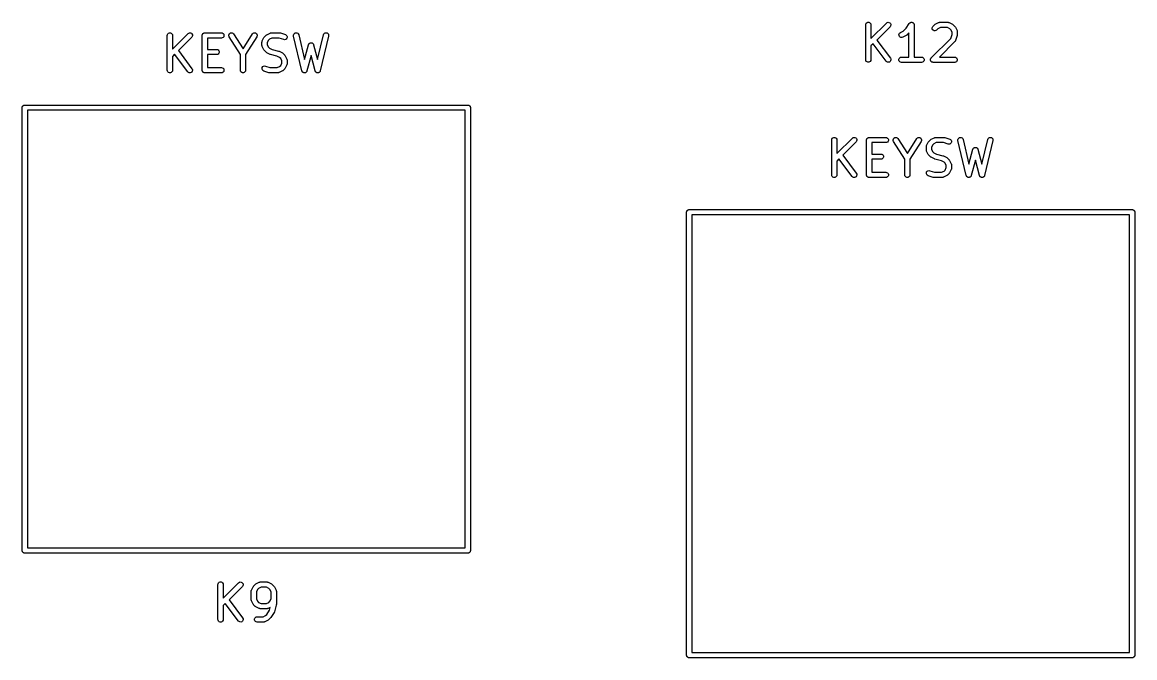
# Model space of a CAD drawing. Extents: x 78 to 205, y -87 to -13.
# Drawn here: x 153.85 to 185.75, y -52.91 to -34.68 of the extents above; entities that cross this region are included whole.
import ezdxf

# ---------------------------------------------------------------- set-up
doc = ezdxf.new("R2010")
doc.units = 0
doc.header["$MEASUREMENT"] = 0
doc.layers.add('BLACK', color=7, linetype='CONTINUOUS')

msp = doc.modelspace()

# ---------------------------------------------------------------- linework, layer by layer
at = {"layer": 'BLACK', "linetype": 'CONTINUOUS'}
for p, q in [((178.035, -34.7584), (178.039, -34.7327)), ((178.035, -35.7584), (178.035, -34.7584)), ((178.039, -34.7327), (178.052, -34.7102)), ((178.052, -34.7102), (178.072, -34.6934)), ((178.072, -34.6934), (178.097, -34.6845)), ((178.097, -34.6845), (178.123, -34.6845)), ((178.123, -34.6845), (178.147, -34.6934)), ((178.147, -34.6934), (178.167, -34.7102)), ((178.167, -34.7102), (178.18, -34.7327)), ((178.18, -34.7327), (178.185, -34.7584)), ((178.185, -35.1487), (178.628, -34.7053)), ((178.185, -34.7584), (178.185, -35.1487)), ((178.628, -34.7053), (178.649, -34.6904)), ((178.649, -34.6904), (178.675, -34.6837)), ((178.675, -34.6837), (178.701, -34.6859)), ((178.701, -34.6859), (178.724, -34.6969)), ((178.724, -34.6969), (178.743, -34.7154)), ((178.743, -34.7154), (178.754, -34.739)), ((178.756, -34.7649), (178.749, -34.7901)), ((178.754, -34.739), (178.756, -34.7649)), ((179.194, -34.8535), (179.285, -34.7168)), ((179.285, -34.7168), (179.288, -34.7138)), ((179.288, -34.7138), (179.29, -34.7102)), ((179.29, -34.7102), (179.297, -34.7044)), ((179.297, -34.7044), (179.303, -34.6979)), ((179.303, -34.6979), (179.307, -34.6961)), ((179.307, -34.6961), (179.31, -34.6934)), ((179.31, -34.6934), (179.319, -34.6904)), ((179.319, -34.6904), (179.327, -34.6864)), ((179.327, -34.6864), (179.331, -34.6859)), ((179.331, -34.6859), (179.335, -34.6845)), ((179.335, -34.6845), (179.344, -34.6845)), ((179.344, -34.6845), (179.353, -34.6835)), ((179.353, -34.6835), (179.357, -34.6845)), ((179.357, -34.6845), (179.361, -34.6845)), ((179.361, -34.6845), (179.369, -34.6876)), ((179.369, -34.6876), (179.378, -34.6897)), ((179.378, -34.6897), (179.381, -34.692)), ((179.381, -34.692), (179.385, -34.6934)), ((179.385, -34.6934), (179.392, -34.6992)), ((179.392, -34.6992), (179.4, -34.7041)), ((179.4, -34.7041), (179.402, -34.7075)), ((179.402, -34.7075), (179.405, -34.7102)), ((179.405, -34.7102), (179.41, -34.7179)), ((179.41, -34.7179), (179.415, -34.7251)), ((179.415, -34.7251), (179.416, -34.7291)), ((179.416, -34.7291), (179.418, -34.7327)), ((179.418, -34.7327), (179.42, -34.7415)), ((179.42, -34.7415), (179.422, -34.7501)), ((179.422, -34.7501), (179.422, -34.7543)), ((179.422, -34.7543), (179.423, -34.7584)), ((179.423, -34.7584), (179.423, -35.6834)), ((179.961, -34.8006), (180.009, -34.753)), ((180.009, -34.753), (180.019, -34.7461)), ((180.019, -34.7461), (180.029, -34.7389)), ((180.029, -34.7389), (180.124, -34.6913)), ((180.124, -34.6913), (180.128, -34.6901)), ((180.128, -34.6901), (180.132, -34.6879)), ((180.132, -34.6879), (180.14, -34.6864)), ((180.14, -34.6864), (180.149, -34.6839)), ((180.149, -34.6839), (180.153, -34.6841)), ((180.153, -34.6841), (180.157, -34.6834)), ((180.157, -34.6834), (180.395, -34.6834)), ((180.395, -34.6834), (180.4, -34.6841)), ((180.4, -34.6841), (180.404, -34.6839)), ((180.404, -34.6839), (180.412, -34.6864)), ((180.412, -34.6864), (180.421, -34.6879)), ((180.421, -34.6879), (180.425, -34.6901)), ((180.425, -34.6901), (180.429, -34.6913)), ((180.429, -34.6913), (180.524, -34.7389)), ((180.524, -34.7389), (180.534, -34.7461)), ((180.534, -34.7461), (180.544, -34.753)), ((180.544, -34.753), (180.591, -34.8006)), ((158.009, -35.0604), (158.013, -35.0347)), ((158.009, -36.0604), (158.009, -35.0604)), ((158.013, -35.0347), (158.026, -35.0122)), ((158.026, -35.0122), (158.046, -34.9954)), ((158.046, -34.9954), (158.07, -34.9865)), ((158.07, -34.9865), (158.097, -34.9865)), ((158.097, -34.9865), (158.121, -34.9954)), ((158.121, -34.9954), (158.141, -35.0122)), ((158.141, -35.0122), (158.154, -35.0347)), ((158.154, -35.0347), (158.159, -35.0604)), ((158.159, -35.4507), (158.602, -35.0073)), ((158.159, -35.0604), (158.159, -35.4507)), ((158.602, -35.0073), (158.623, -34.9924)), ((158.623, -34.9924), (158.648, -34.9857)), ((158.648, -34.9857), (158.674, -34.9879)), ((158.674, -34.9879), (158.698, -34.9989)), ((158.698, -34.9989), (158.716, -35.0174)), ((158.716, -35.0174), (158.727, -35.041)), ((158.73, -35.0669), (158.723, -35.0921)), ((158.727, -35.041), (158.73, -35.0669)), ((159.009, -35.0604), (159.01, -35.0539)), ((159.009, -36.0604), (159.009, -35.0604)), ((159.01, -35.0474), (159.012, -35.0412)), ((159.01, -35.0539), (159.01, -35.0474)), ((159.012, -35.0412), (159.013, -35.0347)), ((159.013, -35.0347), (159.016, -35.029)), ((159.016, -35.029), (159.019, -35.0229)), ((159.019, -35.0229), (159.023, -35.0179)), ((159.023, -35.0179), (159.026, -35.0122)), ((159.026, -35.0122), (159.031, -35.008)), ((159.031, -35.008), (159.035, -35.0029)), ((159.035, -35.0029), (159.041, -34.9996)), ((159.041, -34.9996), (159.046, -34.9954)), ((159.046, -34.9954), (159.052, -34.9932)), ((159.052, -34.9932), (159.058, -34.9899)), ((159.058, -34.9899), (159.064, -34.9888)), ((159.064, -34.9888), (159.07, -34.9865)), ((159.07, -34.9865), (159.077, -34.9865)), ((159.077, -34.9865), (159.084, -34.9854)), ((159.084, -34.9854), (159.56, -34.9854)), ((159.56, -34.9854), (159.585, -34.9899)), ((159.585, -34.9899), (159.608, -35.0029)), ((159.608, -35.0029), (159.625, -35.0229)), ((159.625, -35.0229), (159.634, -35.0474)), ((159.634, -35.0734), (159.625, -35.0979)), ((159.634, -35.0474), (159.634, -35.0734)), ((159.771, -35.0506), (159.779, -35.0257)), ((159.772, -35.0766), (159.771, -35.0506)), ((159.782, -35.1006), (159.772, -35.0766)), ((159.779, -35.0257), (159.795, -35.0051)), ((159.795, -35.0051), (159.817, -34.9911)), ((159.817, -34.9911), (159.842, -34.9855)), ((159.842, -34.9855), (159.868, -34.9889)), ((159.868, -34.9889), (159.891, -35.0009)), ((159.891, -35.0009), (159.909, -35.0201)), ((159.909, -35.0201), (160.179, -35.4445)), ((160.179, -35.4445), (160.449, -35.0201)), ((160.449, -35.0201), (160.466, -35.0009)), ((160.466, -35.0009), (160.49, -34.9889)), ((160.49, -34.9889), (160.515, -34.9855)), ((160.515, -34.9855), (160.541, -34.9911)), ((160.541, -34.9911), (160.563, -35.0051)), ((160.563, -35.0051), (160.579, -35.0257)), ((160.585, -35.0766), (160.575, -35.1006)), ((160.579, -35.0257), (160.586, -35.0506)), ((160.586, -35.0506), (160.585, -35.0766)), ((160.792, -35.1026), (160.84, -35.055)), ((160.84, -35.055), (160.85, -35.0481)), ((160.85, -35.0481), (160.86, -35.0409)), ((160.86, -35.0409), (160.955, -34.9933)), ((160.955, -34.9933), (160.959, -34.9921)), ((160.959, -34.9921), (160.963, -34.9899)), ((160.963, -34.9899), (160.971, -34.9884)), ((160.971, -34.9884), (160.98, -34.9859)), ((160.98, -34.9859), (160.984, -34.9861)), ((160.984, -34.9861), (160.988, -34.9854)), ((160.988, -34.9854), (161.226, -34.9854)), ((161.226, -34.9854), (161.238, -34.9875)), ((161.238, -34.9875), (161.25, -34.9892)), ((161.25, -34.9892), (161.393, -35.0368)), ((161.393, -35.0368), (161.416, -35.0493)), ((161.416, -35.0493), (161.433, -35.0687)), ((161.433, -35.0687), (161.443, -35.093)), ((161.628, -35.0517), (161.636, -35.0268)), ((161.63, -35.0778), (161.628, -35.0517)), ((161.868, -36.0778), (161.63, -35.0778)), ((161.636, -35.0268), (161.651, -35.0059)), ((161.651, -35.0059), (161.673, -34.9915)), ((161.673, -34.9915), (161.698, -34.9855)), ((161.698, -34.9855), (161.724, -34.9885)), ((161.724, -34.9885), (161.747, -35.0002)), ((161.747, -35.0002), (161.765, -35.0191)), ((161.765, -35.0191), (161.776, -35.043)), ((161.776, -35.043), (161.945, -35.7539)), ((162.318, -35.7539), (162.487, -35.043)), ((162.633, -35.0778), (162.395, -36.0778)), ((162.487, -35.043), (162.497, -35.0191)), ((162.497, -35.0191), (162.515, -35.0002)), ((162.515, -35.0002), (162.538, -34.9885)), ((162.538, -34.9885), (162.564, -34.9855)), ((162.564, -34.9855), (162.589, -34.9915)), ((162.589, -34.9915), (162.611, -35.0059)), ((162.611, -35.0059), (162.627, -35.0268)), ((162.627, -35.0268), (162.634, -35.0517)), ((162.634, -35.0517), (162.633, -35.0778)), ((178.734, -34.8114), (178.352, -35.194)), ((178.749, -34.7901), (178.734, -34.8114)), ((178.987, -35.0396), (178.993, -35.0143)), ((178.99, -35.0655), (178.987, -35.0396)), ((179.002, -35.0888), (178.99, -35.0655)), ((178.993, -35.0143), (179.008, -34.9925)), ((179.021, -35.1067), (179.002, -35.0888)), ((179.008, -34.9925), (179.029, -34.977)), ((179.029, -34.977), (179.113, -34.9348)), ((179.191, -35.0636), (179.096, -35.1112)), ((179.113, -34.9348), (179.194, -34.8535)), ((179.201, -35.0564), (179.191, -35.0636)), ((179.21, -35.0495), (179.201, -35.0564)), ((179.273, -34.9871), (179.21, -35.0495)), ((179.273, -35.6834), (179.273, -34.9871)), ((179.94, -34.8471), (179.947, -34.8219)), ((179.942, -34.873), (179.94, -34.8471)), ((179.953, -34.8966), (179.942, -34.873)), ((179.947, -34.8219), (179.961, -34.8006)), ((179.971, -34.9151), (179.953, -34.8966)), ((179.995, -34.9261), (179.971, -34.9151)), ((180.021, -34.9283), (179.995, -34.9261)), ((180.046, -34.9216), (180.021, -34.9283)), ((180.068, -34.9067), (180.046, -34.9216)), ((180.107, -34.8676), (180.068, -34.9067)), ((180.175, -34.8334), (180.107, -34.8676)), ((180.378, -34.8334), (180.175, -34.8334)), ((180.446, -34.8676), (180.378, -34.8334)), ((180.477, -34.898), (180.446, -34.8676)), ((180.473, -35.1464), (180.511, -35.0319)), ((180.511, -34.9666), (180.477, -34.898)), ((180.511, -35.0319), (180.511, -34.9666)), ((180.591, -34.8006), (180.598, -34.8104)), ((180.598, -34.8104), (180.605, -34.8201)), ((180.605, -34.8201), (180.653, -34.9153)), ((180.657, -35.0678), (180.609, -35.2107)), ((180.653, -34.9153), (180.654, -34.9195)), ((180.654, -34.9195), (180.656, -34.9232)), ((180.656, -34.9232), (180.658, -34.9319)), ((180.659, -35.0559), (180.657, -35.0678)), ((180.658, -34.9319), (180.66, -34.9403)), ((180.661, -35.0441), (180.659, -35.0559)), ((180.66, -34.9403), (180.66, -34.9446)), ((180.66, -34.9446), (180.661, -34.9489)), ((180.661, -34.9489), (180.661, -35.0441)), ((158.708, -35.1134), (158.325, -35.496)), ((158.723, -35.0921), (158.708, -35.1134)), ((159.56, -35.1354), (159.159, -35.1354)), ((159.159, -35.1354), (159.159, -35.4616)), ((159.585, -35.1309), (159.56, -35.1354)), ((159.608, -35.1178), (159.585, -35.1309)), ((159.625, -35.0979), (159.608, -35.1178)), ((160.104, -35.606), (159.782, -35.1006)), ((160.575, -35.1006), (160.254, -35.606)), ((160.723, -35.2423), (160.726, -35.2339)), ((160.724, -35.2466), (160.723, -35.2423)), ((160.723, -35.2509), (160.724, -35.2466)), ((160.723, -35.3461), (160.723, -35.2509)), ((160.724, -35.3504), (160.723, -35.3461)), ((160.723, -35.3547), (160.724, -35.3504)), ((160.726, -35.3631), (160.723, -35.3547)), ((160.726, -35.2339), (160.727, -35.2252)), ((160.727, -35.3717), (160.726, -35.3631)), ((160.727, -35.2252), (160.729, -35.2215)), ((160.729, -35.3755), (160.727, -35.3717)), ((160.729, -35.2215), (160.731, -35.2173)), ((160.731, -35.3796), (160.729, -35.3755)), ((160.731, -35.2173), (160.778, -35.1221)), ((160.778, -35.4749), (160.731, -35.3796)), ((160.778, -35.1221), (160.786, -35.1124)), ((160.786, -35.1124), (160.792, -35.1026)), ((160.907, -35.2), (160.873, -35.2686)), ((160.873, -35.2686), (160.873, -35.3284)), ((160.873, -35.3284), (160.907, -35.3969)), ((160.937, -35.1696), (160.907, -35.2)), ((160.907, -35.3969), (160.937, -35.4273)), ((161.006, -35.1354), (160.937, -35.1696)), ((161.214, -35.1354), (161.006, -35.1354)), ((161.346, -35.1792), (161.214, -35.1354)), ((161.371, -35.183), (161.346, -35.1792)), ((161.397, -35.1777), (161.371, -35.183)), ((161.419, -35.1641), (161.397, -35.1777)), ((161.435, -35.1437), (161.419, -35.1641)), ((161.443, -35.119), (161.435, -35.1437)), ((161.443, -35.093), (161.443, -35.119)), ((161.945, -35.7539), (162.059, -35.3268)), ((162.059, -35.3268), (162.061, -35.3207)), ((162.061, -35.3207), (162.063, -35.3143)), ((162.063, -35.3143), (162.067, -35.309)), ((162.067, -35.309), (162.07, -35.3031)), ((162.07, -35.3031), (162.074, -35.2984)), ((162.074, -35.2984), (162.078, -35.293)), ((162.078, -35.293), (162.083, -35.2893)), ((162.083, -35.2893), (162.088, -35.2847)), ((162.088, -35.2847), (162.094, -35.2819)), ((162.094, -35.2819), (162.1, -35.2781)), ((162.1, -35.2781), (162.106, -35.2764)), ((162.106, -35.2764), (162.112, -35.2737)), ((162.112, -35.2737), (162.118, -35.2731)), ((162.118, -35.2731), (162.125, -35.2714)), ((162.125, -35.2714), (162.131, -35.2719)), ((162.131, -35.2719), (162.138, -35.2714)), ((162.138, -35.2714), (162.144, -35.2731)), ((162.144, -35.2731), (162.151, -35.2737)), ((162.151, -35.2737), (162.156, -35.2764)), ((162.156, -35.2764), (162.163, -35.2781)), ((162.163, -35.2781), (162.168, -35.2819)), ((162.168, -35.2819), (162.174, -35.2847)), ((162.174, -35.2847), (162.179, -35.2893)), ((162.179, -35.2893), (162.184, -35.293)), ((162.184, -35.293), (162.188, -35.2984)), ((162.188, -35.2984), (162.193, -35.3031)), ((162.193, -35.3031), (162.195, -35.309)), ((162.195, -35.309), (162.199, -35.3143)), ((162.199, -35.3143), (162.201, -35.3207)), ((162.201, -35.3207), (162.204, -35.3268)), ((162.204, -35.3268), (162.318, -35.7539)), ((178.244, -35.3011), (178.185, -35.3609)), ((178.185, -35.3609), (178.185, -35.7584)), ((178.621, -35.8034), (178.244, -35.3011)), ((178.352, -35.194), (178.741, -35.7134)), ((179.045, -35.117), (179.021, -35.1067)), ((179.071, -35.1186), (179.045, -35.117)), ((179.096, -35.1112), (179.071, -35.1186)), ((179.914, -35.7053), (180.473, -35.1464)), ((180.591, -35.24), (180.148, -35.6834)), ((180.594, -35.2364), (180.591, -35.24)), ((180.597, -35.2336), (180.594, -35.2364)), ((180.601, -35.2258), (180.597, -35.2336)), ((180.606, -35.2186), (180.601, -35.2258)), ((180.607, -35.2145), (180.606, -35.2186)), ((180.609, -35.2107), (180.607, -35.2145)), ((158.218, -35.6031), (158.159, -35.6629)), ((158.159, -35.6629), (158.159, -36.0604)), ((158.595, -36.1054), (158.218, -35.6031)), ((158.325, -35.496), (158.715, -36.0154)), ((159.159, -35.4616), (159.417, -35.4616)), ((159.417, -35.6116), (159.159, -35.6116)), ((159.159, -35.6116), (159.159, -35.9854)), ((159.417, -35.4616), (159.443, -35.4661)), ((159.443, -35.607), (159.417, -35.6116)), ((159.443, -35.4661), (159.465, -35.4791)), ((159.465, -35.594), (159.443, -35.607)), ((159.465, -35.4791), (159.482, -35.4991)), ((159.482, -35.5741), (159.465, -35.594)), ((159.482, -35.4991), (159.491, -35.5235)), ((159.491, -35.5496), (159.482, -35.5741)), ((159.491, -35.5235), (159.491, -35.5496)), ((160.104, -36.0604), (160.104, -35.606)), ((160.254, -35.606), (160.254, -36.0604)), ((160.786, -35.4845), (160.778, -35.4749)), ((160.792, -35.4944), (160.786, -35.4845)), ((160.84, -35.542), (160.792, -35.4944)), ((160.85, -35.5489), (160.84, -35.542)), ((160.86, -35.556), (160.85, -35.5489)), ((160.955, -35.6037), (160.86, -35.556)), ((160.937, -35.4273), (161.014, -35.4658)), ((160.963, -35.606), (160.955, -35.6037)), ((160.97, -35.6093), (160.963, -35.606)), ((161.153, -35.655), (160.97, -35.6093)), ((161.014, -35.4658), (161.197, -35.5114)), ((161.23, -35.6934), (161.153, -35.655)), ((161.197, -35.5114), (161.204, -35.5148)), ((161.204, -35.5148), (161.212, -35.5171)), ((161.212, -35.5171), (161.308, -35.5647)), ((161.26, -35.7239), (161.23, -35.6934)), ((161.294, -35.7924), (161.26, -35.7239)), ((161.308, -35.5647), (161.317, -35.5719)), ((161.317, -35.5719), (161.327, -35.5788)), ((161.327, -35.5788), (161.375, -35.6264)), ((161.375, -35.6264), (161.382, -35.6362)), ((161.382, -35.6362), (161.389, -35.6459)), ((161.389, -35.6459), (161.436, -35.7411)), ((162.131, -35.6372), (162.013, -36.0797)), ((162.249, -36.0797), (162.131, -35.6372)), ((178.741, -35.7134), (178.753, -35.7366)), ((178.988, -35.7454), (178.997, -35.7209)), ((178.997, -35.7209), (179.014, -35.7009)), ((179.014, -35.7009), (179.036, -35.6879)), ((179.036, -35.6879), (179.062, -35.6834)), ((179.062, -35.6834), (179.273, -35.6834)), ((179.423, -35.6834), (179.634, -35.6834)), ((179.634, -35.6834), (179.659, -35.6879)), ((179.659, -35.6879), (179.682, -35.7009)), ((179.682, -35.7009), (179.698, -35.7209)), ((179.698, -35.7209), (179.707, -35.7454)), ((179.896, -35.7361), (179.899, -35.7267)), ((179.899, -35.7267), (179.901, -35.724)), ((179.901, -35.724), (179.902, -35.7209)), ((179.902, -35.7209), (179.908, -35.7134)), ((179.908, -35.7134), (179.914, -35.7053)), ((180.148, -35.6834), (180.586, -35.6834)), ((180.586, -35.6834), (180.612, -35.6879)), ((180.612, -35.6879), (180.634, -35.7009)), ((180.634, -35.7009), (180.651, -35.7209)), ((180.651, -35.7209), (180.66, -35.7454)), ((158.715, -36.0154), (158.727, -36.0386)), ((158.727, -36.0386), (158.73, -36.0645)), ((159.159, -35.9854), (159.56, -35.9854)), ((159.56, -35.9854), (159.585, -35.9899)), ((159.585, -35.9899), (159.608, -36.0029)), ((159.608, -36.0029), (159.625, -36.0229)), ((159.625, -36.0229), (159.634, -36.0474)), ((160.724, -36.0018), (160.732, -35.977)), ((160.724, -36.0278), (160.724, -36.0018)), ((160.734, -36.052), (160.724, -36.0278)), ((160.732, -35.977), (160.748, -35.9566)), ((160.748, -35.9566), (160.77, -35.943)), ((160.77, -35.943), (160.796, -35.9378)), ((160.796, -35.9378), (160.822, -35.9416)), ((160.822, -35.9416), (160.953, -35.9854)), ((160.953, -35.9854), (161.161, -35.9854)), ((161.161, -35.9854), (161.23, -35.9511)), ((161.23, -35.9511), (161.26, -35.9207)), ((161.26, -35.9207), (161.294, -35.8522)), ((161.294, -35.8522), (161.294, -35.7924)), ((161.375, -36.0182), (161.327, -36.0658)), ((161.382, -36.0083), (161.375, -36.0182)), ((161.389, -35.9987), (161.382, -36.0083)), ((161.436, -35.9034), (161.389, -35.9987)), ((161.436, -35.7411), (161.438, -35.7453)), ((161.438, -35.8993), (161.436, -35.9034)), ((161.438, -35.7453), (161.44, -35.749)), ((161.44, -35.8956), (161.438, -35.8993)), ((161.44, -35.749), (161.441, -35.7577)), ((161.441, -35.8869), (161.44, -35.8956)), ((161.441, -35.7577), (161.444, -35.7661)), ((161.444, -35.8785), (161.441, -35.8869)), ((161.444, -35.7661), (161.443, -35.7704)), ((161.443, -35.7704), (161.444, -35.7747)), ((161.444, -35.8699), (161.443, -35.8742)), ((161.443, -35.8742), (161.444, -35.8785)), ((161.444, -35.7747), (161.444, -35.8699)), ((178.039, -35.784), (178.035, -35.7584)), ((178.052, -35.8066), (178.039, -35.784)), ((178.072, -35.8233), (178.052, -35.8066)), ((178.097, -35.8322), (178.072, -35.8233)), ((178.123, -35.8322), (178.097, -35.8322)), ((178.147, -35.8233), (178.123, -35.8322)), ((178.167, -35.8066), (178.147, -35.8233)), ((178.18, -35.784), (178.167, -35.8066)), ((178.185, -35.7584), (178.18, -35.784)), ((178.64, -35.8212), (178.621, -35.8034)), ((178.664, -35.8314), (178.64, -35.8212)), ((178.69, -35.8328), (178.664, -35.8314)), ((178.715, -35.8253), (178.69, -35.8328)), ((178.736, -35.8097), (178.715, -35.8253)), ((178.75, -35.7878), (178.736, -35.8097)), ((178.756, -35.7625), (178.75, -35.7878)), ((178.753, -35.7366), (178.756, -35.7625)), ((178.988, -35.7714), (178.988, -35.7454)), ((178.997, -35.7959), (178.988, -35.7714)), ((179.014, -35.8158), (178.997, -35.7959)), ((179.036, -35.8289), (179.014, -35.8158)), ((179.062, -35.8334), (179.036, -35.8289)), ((179.634, -35.8334), (179.062, -35.8334)), ((179.659, -35.8289), (179.634, -35.8334)), ((179.682, -35.8158), (179.659, -35.8289)), ((179.698, -35.7959), (179.682, -35.8158)), ((179.707, -35.7714), (179.698, -35.7959)), ((179.707, -35.7454), (179.707, -35.7714)), ((179.892, -35.7518), (179.893, -35.7487)), ((179.893, -35.7616), (179.892, -35.7518)), ((179.893, -35.7454), (179.896, -35.7361)), ((179.893, -35.7487), (179.893, -35.7454)), ((179.893, -35.7714), (179.893, -35.7616)), ((179.894, -35.7745), (179.893, -35.7714)), ((179.894, -35.7778), (179.894, -35.7745)), ((179.899, -35.7867), (179.894, -35.7778)), ((179.902, -35.7959), (179.899, -35.7867)), ((179.904, -35.7984), (179.902, -35.7959)), ((179.905, -35.8014), (179.904, -35.7984)), ((179.912, -35.8083), (179.905, -35.8014)), ((179.919, -35.8158), (179.912, -35.8083)), ((179.922, -35.8175), (179.919, -35.8158)), ((179.924, -35.8198), (179.922, -35.8175)), ((179.933, -35.824), (179.924, -35.8198)), ((179.941, -35.8289), (179.933, -35.824)), ((179.944, -35.8294), (179.941, -35.8289)), ((179.947, -35.8308), (179.944, -35.8294)), ((179.957, -35.8317), (179.947, -35.8308)), ((179.967, -35.8334), (179.957, -35.8317)), ((180.586, -35.8334), (179.967, -35.8334)), ((180.612, -35.8289), (180.586, -35.8334)), ((180.634, -35.8158), (180.612, -35.8289)), ((180.651, -35.7959), (180.634, -35.8158)), ((180.66, -35.7714), (180.651, -35.7959)), ((180.66, -35.7454), (180.66, -35.7714)), ((158.013, -36.086), (158.009, -36.0604)), ((158.026, -36.1086), (158.013, -36.086)), ((158.046, -36.1253), (158.026, -36.1086)), ((158.07, -36.1342), (158.046, -36.1253)), ((158.097, -36.1342), (158.07, -36.1342)), ((158.121, -36.1253), (158.097, -36.1342)), ((158.141, -36.1086), (158.121, -36.1253)), ((158.154, -36.086), (158.141, -36.1086)), ((158.159, -36.0604), (158.154, -36.086)), ((158.614, -36.1232), (158.595, -36.1054)), ((158.638, -36.1334), (158.614, -36.1232)), ((158.664, -36.1348), (158.638, -36.1334)), ((158.689, -36.1273), (158.664, -36.1348)), ((158.71, -36.1117), (158.689, -36.1273)), ((158.724, -36.0898), (158.71, -36.1117)), ((158.73, -36.0645), (158.724, -36.0898)), ((159.01, -36.0668), (159.009, -36.0604)), ((159.01, -36.0734), (159.01, -36.0668)), ((159.012, -36.0796), (159.01, -36.0734)), ((159.013, -36.086), (159.012, -36.0796)), ((159.016, -36.0917), (159.013, -36.086)), ((159.019, -36.0979), (159.016, -36.0917)), ((159.023, -36.1029), (159.019, -36.0979)), ((159.026, -36.1086), (159.023, -36.1029)), ((159.031, -36.1128), (159.026, -36.1086)), ((159.035, -36.1178), (159.031, -36.1128)), ((159.041, -36.1211), (159.035, -36.1178)), ((159.046, -36.1253), (159.041, -36.1211)), ((159.052, -36.1276), (159.046, -36.1253)), ((159.058, -36.1309), (159.052, -36.1276)), ((159.064, -36.132), (159.058, -36.1309)), ((159.07, -36.1342), (159.064, -36.132)), ((159.077, -36.1342), (159.07, -36.1342)), ((159.084, -36.1354), (159.077, -36.1342)), ((159.56, -36.1354), (159.084, -36.1354)), ((159.585, -36.1309), (159.56, -36.1354)), ((159.608, -36.1178), (159.585, -36.1309)), ((159.625, -36.0979), (159.608, -36.1178)), ((159.634, -36.0734), (159.625, -36.0979)), ((159.634, -36.0474), (159.634, -36.0734)), ((160.108, -36.086), (160.104, -36.0604)), ((160.121, -36.1086), (160.108, -36.086)), ((160.141, -36.1253), (160.121, -36.1086)), ((160.166, -36.1342), (160.141, -36.1253)), ((160.192, -36.1342), (160.166, -36.1342)), ((160.216, -36.1253), (160.192, -36.1342)), ((160.236, -36.1086), (160.216, -36.1253)), ((160.249, -36.086), (160.236, -36.1086)), ((160.254, -36.0604), (160.249, -36.086)), ((160.751, -36.0715), (160.734, -36.052)), ((160.774, -36.0839), (160.751, -36.0715)), ((160.917, -36.1315), (160.774, -36.0839)), ((160.929, -36.1333), (160.917, -36.1315)), ((160.941, -36.1354), (160.929, -36.1333)), ((161.179, -36.1354), (160.941, -36.1354)), ((161.183, -36.1346), (161.179, -36.1354)), ((161.187, -36.1349), (161.183, -36.1346)), ((161.196, -36.1324), (161.187, -36.1349)), ((161.204, -36.1309), (161.196, -36.1324)), ((161.208, -36.1287), (161.204, -36.1309)), ((161.212, -36.1275), (161.208, -36.1287)), ((161.308, -36.0798), (161.212, -36.1275)), ((161.317, -36.0727), (161.308, -36.0798)), ((161.327, -36.0658), (161.317, -36.0727)), ((161.871, -36.0848), (161.868, -36.0778)), ((161.873, -36.0922), (161.871, -36.0848)), ((161.876, -36.0966), (161.873, -36.0922)), ((161.878, -36.1017), (161.876, -36.0966)), ((161.883, -36.1072), (161.878, -36.1017)), ((161.888, -36.1135), (161.883, -36.1072)), ((161.892, -36.1166), (161.888, -36.1135)), ((161.896, -36.1206), (161.892, -36.1166)), ((161.903, -36.124), (161.896, -36.1206)), ((161.909, -36.1284), (161.903, -36.124)), ((161.914, -36.1298), (161.909, -36.1284)), ((161.919, -36.1323), (161.914, -36.1298)), ((161.927, -36.1331), (161.919, -36.1323)), ((161.934, -36.1351), (161.927, -36.1331)), ((161.94, -36.1346), (161.934, -36.1351)), ((161.945, -36.1352), (161.94, -36.1346)), ((161.953, -36.1335), (161.945, -36.1352)), ((161.96, -36.1328), (161.953, -36.1335)), ((161.965, -36.1305), (161.96, -36.1328)), ((161.97, -36.1292), (161.965, -36.1305)), ((161.977, -36.125), (161.97, -36.1292)), ((161.984, -36.1218), (161.977, -36.125)), ((161.988, -36.1179), (161.984, -36.1218)), ((161.992, -36.1149), (161.988, -36.1179)), ((161.997, -36.1087), (161.992, -36.1149)), ((162.002, -36.1033), (161.997, -36.1087)), ((162.004, -36.0984), (162.002, -36.1033)), ((162.008, -36.094), (162.004, -36.0984)), ((162.01, -36.0866), (162.008, -36.094)), ((162.013, -36.0797), (162.01, -36.0866)), ((162.252, -36.0866), (162.249, -36.0797)), ((162.255, -36.094), (162.252, -36.0866)), ((162.258, -36.0984), (162.255, -36.094)), ((162.26, -36.1033), (162.258, -36.0984)), ((162.266, -36.1087), (162.26, -36.1033)), ((162.27, -36.1149), (162.266, -36.1087)), ((162.275, -36.1179), (162.27, -36.1149)), ((162.279, -36.1218), (162.275, -36.1179)), ((162.285, -36.125), (162.279, -36.1218)), ((162.292, -36.1292), (162.285, -36.125)), ((162.297, -36.1305), (162.292, -36.1292)), ((162.302, -36.1328), (162.297, -36.1305)), ((162.31, -36.1335), (162.302, -36.1328)), ((162.317, -36.1352), (162.31, -36.1335)), ((162.323, -36.1346), (162.317, -36.1352)), ((162.328, -36.1351), (162.323, -36.1346)), ((162.335, -36.1331), (162.328, -36.1351)), ((162.343, -36.1323), (162.335, -36.1331)), ((162.348, -36.1298), (162.343, -36.1323)), ((162.353, -36.1284), (162.348, -36.1298)), ((162.36, -36.124), (162.353, -36.1284)), ((162.366, -36.1206), (162.36, -36.124)), ((162.37, -36.1166), (162.366, -36.1206)), ((162.375, -36.1135), (162.37, -36.1166)), ((162.379, -36.1072), (162.375, -36.1135)), ((162.384, -36.1017), (162.379, -36.1072)), ((162.386, -36.0966), (162.384, -36.1017)), ((162.39, -36.0922), (162.386, -36.0966)), ((162.392, -36.0848), (162.39, -36.0922)), ((162.395, -36.0778), (162.392, -36.0848)), ((153.849, -37.1188), (153.851, -37.1125)), ((153.849, -37.1254), (153.849, -37.1188)), ((153.849, -49.8386), (153.849, -37.1254)), ((153.851, -37.1125), (153.852, -37.106)), ((153.852, -37.106), (153.856, -37.1002)), ((153.856, -37.1002), (153.858, -37.0939)), ((153.858, -37.0939), (153.862, -37.0888)), ((153.862, -37.0888), (153.866, -37.083)), ((153.866, -37.083), (153.871, -37.0788)), ((153.871, -37.0788), (153.875, -37.0737)), ((153.875, -37.0737), (153.881, -37.0703)), ((153.881, -37.0703), (153.886, -37.066)), ((153.886, -37.066), (153.892, -37.0638)), ((153.892, -37.0638), (153.898, -37.0604)), ((153.898, -37.0604), (153.905, -37.0593)), ((153.905, -37.0593), (153.911, -37.057)), ((153.911, -37.057), (153.917, -37.057)), ((153.917, -37.057), (153.917, -37.057)), ((153.917, -37.057), (166.631, -37.057)), ((153.999, -37.207), (153.999, -49.757)), ((166.549, -37.207), (153.999, -37.207)), ((166.549, -49.757), (166.549, -37.207)), ((166.631, -37.057), (166.637, -37.057)), ((166.631, -37.057), (166.631, -37.057)), ((166.637, -37.057), (166.643, -37.0593)), ((166.643, -37.0593), (166.65, -37.0604)), ((166.65, -37.0604), (166.656, -37.0638)), ((166.656, -37.0638), (166.662, -37.066)), ((166.662, -37.066), (166.667, -37.0703)), ((166.667, -37.0703), (166.673, -37.0737)), ((166.673, -37.0737), (166.677, -37.0788)), ((166.677, -37.0788), (166.682, -37.083)), ((166.682, -37.083), (166.686, -37.0888)), ((166.686, -37.0888), (166.69, -37.0939)), ((166.69, -37.0939), (166.692, -37.1002)), ((166.692, -37.1002), (166.696, -37.106)), ((166.696, -37.106), (166.697, -37.1125)), ((166.697, -37.1125), (166.699, -37.1188)), ((166.699, -37.1188), (166.699, -37.1254)), ((166.699, -37.1254), (166.699, -37.1254)), ((166.699, -37.1254), (166.699, -49.8386)), ((177.059, -38.0604), (177.063, -38.0347)), ((177.059, -39.0604), (177.059, -38.0604)), ((177.063, -38.0347), (177.076, -38.0122)), ((177.076, -38.0122), (177.096, -37.9954)), ((177.096, -37.9954), (177.12, -37.9865)), ((177.12, -37.9865), (177.147, -37.9865)), ((177.147, -37.9865), (177.171, -37.9954)), ((177.171, -37.9954), (177.191, -38.0122)), ((177.191, -38.0122), (177.204, -38.0347)), ((177.204, -38.0347), (177.209, -38.0604)), ((177.209, -38.4507), (177.652, -38.0073)), ((177.209, -38.0604), (177.209, -38.4507)), ((177.758, -38.1134), (177.375, -38.496)), ((177.652, -38.0073), (177.673, -37.9924)), ((177.673, -37.9924), (177.698, -37.9857)), ((177.698, -37.9857), (177.724, -37.9879)), ((177.724, -37.9879), (177.748, -37.9989)), ((177.748, -37.9989), (177.766, -38.0174)), ((177.773, -38.0921), (177.758, -38.1134)), ((177.766, -38.0174), (177.777, -38.041)), ((177.78, -38.0669), (177.773, -38.0921)), ((177.777, -38.041), (177.78, -38.0669)), ((178.059, -38.0604), (178.06, -38.0539)), ((178.059, -39.0604), (178.059, -38.0604)), ((178.06, -38.0474), (178.062, -38.0412)), ((178.06, -38.0539), (178.06, -38.0474)), ((178.062, -38.0412), (178.063, -38.0347)), ((178.063, -38.0347), (178.066, -38.029)), ((178.066, -38.029), (178.069, -38.0229)), ((178.069, -38.0229), (178.073, -38.0179)), ((178.073, -38.0179), (178.076, -38.0122)), ((178.076, -38.0122), (178.081, -38.008)), ((178.081, -38.008), (178.085, -38.0029)), ((178.085, -38.0029), (178.091, -37.9996)), ((178.091, -37.9996), (178.096, -37.9954)), ((178.096, -37.9954), (178.102, -37.9932)), ((178.102, -37.9932), (178.108, -37.9899)), ((178.108, -37.9899), (178.114, -37.9888)), ((178.114, -37.9888), (178.12, -37.9865)), ((178.12, -37.9865), (178.127, -37.9865)), ((178.127, -37.9865), (178.134, -37.9854)), ((178.134, -37.9854), (178.61, -37.9854)), ((178.61, -38.1354), (178.209, -38.1354)), ((178.209, -38.1354), (178.209, -38.4616)), ((178.61, -37.9854), (178.635, -37.9899)), ((178.635, -38.1309), (178.61, -38.1354)), ((178.635, -37.9899), (178.658, -38.0029)), ((178.658, -38.1178), (178.635, -38.1309)), ((178.658, -38.0029), (178.675, -38.0229)), ((178.675, -38.0979), (178.658, -38.1178)), ((178.675, -38.0229), (178.684, -38.0474)), ((178.684, -38.0734), (178.675, -38.0979)), ((178.684, -38.0474), (178.684, -38.0734)), ((178.821, -38.0506), (178.829, -38.0257)), ((178.822, -38.0766), (178.821, -38.0506)), ((178.832, -38.1006), (178.822, -38.0766)), ((178.829, -38.0257), (178.845, -38.0051)), ((179.154, -38.606), (178.832, -38.1006)), ((178.845, -38.0051), (178.867, -37.9911)), ((178.867, -37.9911), (178.892, -37.9855)), ((178.892, -37.9855), (178.918, -37.9889)), ((178.918, -37.9889), (178.941, -38.0009)), ((178.941, -38.0009), (178.959, -38.0201)), ((178.959, -38.0201), (179.229, -38.4445)), ((179.229, -38.4445), (179.499, -38.0201)), ((179.625, -38.1006), (179.304, -38.606)), ((179.499, -38.0201), (179.516, -38.0009)), ((179.516, -38.0009), (179.54, -37.9889)), ((179.54, -37.9889), (179.565, -37.9855)), ((179.565, -37.9855), (179.591, -37.9911)), ((179.591, -37.9911), (179.613, -38.0051)), ((179.613, -38.0051), (179.629, -38.0257)), ((179.635, -38.0766), (179.625, -38.1006)), ((179.629, -38.0257), (179.636, -38.0506)), ((179.636, -38.0506), (179.635, -38.0766)), ((179.773, -38.2423), (179.776, -38.2339)), ((179.774, -38.2466), (179.773, -38.2423)), ((179.773, -38.2509), (179.774, -38.2466)), ((179.773, -38.3461), (179.773, -38.2509)), ((179.776, -38.2339), (179.777, -38.2252)), ((179.777, -38.2252), (179.779, -38.2215)), ((179.779, -38.2215), (179.781, -38.2173)), ((179.781, -38.2173), (179.828, -38.1221)), ((179.828, -38.1221), (179.836, -38.1124)), ((179.836, -38.1124), (179.842, -38.1026)), ((179.842, -38.1026), (179.89, -38.055)), ((179.89, -38.055), (179.9, -38.0481)), ((179.9, -38.0481), (179.91, -38.0409)), ((179.91, -38.0409), (180.005, -37.9933)), ((179.957, -38.2), (179.923, -38.2686)), ((179.923, -38.2686), (179.923, -38.3284)), ((179.987, -38.1696), (179.957, -38.2)), ((180.056, -38.1354), (179.987, -38.1696)), ((180.005, -37.9933), (180.009, -37.9921)), ((180.009, -37.9921), (180.013, -37.9899)), ((180.013, -37.9899), (180.021, -37.9884)), ((180.021, -37.9884), (180.03, -37.9859)), ((180.03, -37.9859), (180.034, -37.9861)), ((180.034, -37.9861), (180.038, -37.9854)), ((180.038, -37.9854), (180.276, -37.9854)), ((180.264, -38.1354), (180.056, -38.1354)), ((180.396, -38.1792), (180.264, -38.1354)), ((180.276, -37.9854), (180.288, -37.9875)), ((180.288, -37.9875), (180.3, -37.9892)), ((180.3, -37.9892), (180.443, -38.0368)), ((180.421, -38.183), (180.396, -38.1792)), ((180.447, -38.1777), (180.421, -38.183)), ((180.443, -38.0368), (180.466, -38.0493)), ((180.469, -38.1641), (180.447, -38.1777)), ((180.466, -38.0493), (180.483, -38.0687)), ((180.485, -38.1437), (180.469, -38.1641)), ((180.483, -38.0687), (180.493, -38.093)), ((180.493, -38.119), (180.485, -38.1437)), ((180.493, -38.093), (180.493, -38.119)), ((180.678, -38.0517), (180.686, -38.0268)), ((180.68, -38.0778), (180.678, -38.0517)), ((180.918, -39.0778), (180.68, -38.0778)), ((180.686, -38.0268), (180.701, -38.0059)), ((180.701, -38.0059), (180.723, -37.9915)), ((180.723, -37.9915), (180.748, -37.9855)), ((180.748, -37.9855), (180.774, -37.9885)), ((180.774, -37.9885), (180.797, -38.0002)), ((180.797, -38.0002), (180.815, -38.0191)), ((180.815, -38.0191), (180.826, -38.043)), ((180.826, -38.043), (180.995, -38.7539)), ((181.144, -38.2819), (181.15, -38.2781)), ((181.15, -38.2781), (181.156, -38.2764)), ((181.156, -38.2764), (181.162, -38.2737)), ((181.162, -38.2737), (181.168, -38.2731)), ((181.168, -38.2731), (181.175, -38.2714)), ((181.175, -38.2714), (181.181, -38.2719)), ((181.181, -38.2719), (181.188, -38.2714)), ((181.188, -38.2714), (181.194, -38.2731)), ((181.194, -38.2731), (181.201, -38.2737)), ((181.201, -38.2737), (181.206, -38.2764)), ((181.206, -38.2764), (181.213, -38.2781)), ((181.213, -38.2781), (181.218, -38.2819)), ((181.368, -38.7539), (181.537, -38.043)), ((181.683, -38.0778), (181.445, -39.0778)), ((181.537, -38.043), (181.547, -38.0191)), ((181.547, -38.0191), (181.565, -38.0002)), ((181.565, -38.0002), (181.588, -37.9885)), ((181.588, -37.9885), (181.614, -37.9855)), ((181.614, -37.9855), (181.639, -37.9915)), ((181.639, -37.9915), (181.661, -38.0059)), ((181.661, -38.0059), (181.677, -38.0268)), ((181.677, -38.0268), (181.684, -38.0517)), ((181.684, -38.0517), (181.683, -38.0778)), ((177.375, -38.496), (177.765, -39.0154)), ((178.209, -38.4616), (178.467, -38.4616)), ((178.467, -38.4616), (178.493, -38.4661)), ((178.493, -38.4661), (178.515, -38.4791)), ((178.515, -38.594), (178.493, -38.607)), ((178.515, -38.4791), (178.532, -38.4991)), ((178.532, -38.5741), (178.515, -38.594)), ((178.532, -38.4991), (178.541, -38.5235)), ((178.541, -38.5496), (178.532, -38.5741)), ((178.541, -38.5235), (178.541, -38.5496)), ((179.774, -38.3504), (179.773, -38.3461)), ((179.773, -38.3547), (179.774, -38.3504)), ((179.776, -38.3631), (179.773, -38.3547)), ((179.777, -38.3717), (179.776, -38.3631)), ((179.779, -38.3755), (179.777, -38.3717)), ((179.781, -38.3796), (179.779, -38.3755)), ((179.828, -38.4749), (179.781, -38.3796)), ((179.836, -38.4845), (179.828, -38.4749)), ((179.842, -38.4944), (179.836, -38.4845)), ((179.89, -38.542), (179.842, -38.4944)), ((179.9, -38.5489), (179.89, -38.542)), ((179.91, -38.556), (179.9, -38.5489)), ((180.005, -38.6037), (179.91, -38.556)), ((179.923, -38.3284), (179.957, -38.3969)), ((179.957, -38.3969), (179.987, -38.4273)), ((179.987, -38.4273), (180.064, -38.4658)), ((180.064, -38.4658), (180.247, -38.5114)), ((180.247, -38.5114), (180.254, -38.5148)), ((180.254, -38.5148), (180.262, -38.5171)), ((180.262, -38.5171), (180.358, -38.5647)), ((180.358, -38.5647), (180.367, -38.5719)), ((180.367, -38.5719), (180.377, -38.5788)), ((180.377, -38.5788), (180.425, -38.6264)), ((180.995, -38.7539), (181.109, -38.3268)), ((181.109, -38.3268), (181.111, -38.3207)), ((181.111, -38.3207), (181.113, -38.3143)), ((181.113, -38.3143), (181.117, -38.309)), ((181.117, -38.309), (181.12, -38.3031)), ((181.12, -38.3031), (181.124, -38.2984)), ((181.124, -38.2984), (181.128, -38.293)), ((181.128, -38.293), (181.133, -38.2893)), ((181.133, -38.2893), (181.138, -38.2847)), ((181.138, -38.2847), (181.144, -38.2819)), ((181.218, -38.2819), (181.224, -38.2847)), ((181.224, -38.2847), (181.229, -38.2893)), ((181.229, -38.2893), (181.234, -38.293)), ((181.234, -38.293), (181.238, -38.2984)), ((181.238, -38.2984), (181.243, -38.3031)), ((181.243, -38.3031), (181.245, -38.309)), ((181.245, -38.309), (181.249, -38.3143)), ((181.249, -38.3143), (181.251, -38.3207)), ((181.251, -38.3207), (181.254, -38.3268)), ((181.254, -38.3268), (181.368, -38.7539)), ((177.268, -38.6031), (177.209, -38.6629)), ((177.209, -38.6629), (177.209, -39.0604)), ((177.645, -39.1054), (177.268, -38.6031)), ((178.467, -38.6116), (178.209, -38.6116)), ((178.209, -38.6116), (178.209, -38.9854)), ((178.493, -38.607), (178.467, -38.6116)), ((179.154, -39.0604), (179.154, -38.606)), ((179.304, -38.606), (179.304, -39.0604)), ((180.013, -38.606), (180.005, -38.6037)), ((180.02, -38.6093), (180.013, -38.606)), ((180.203, -38.655), (180.02, -38.6093)), ((180.28, -38.6934), (180.203, -38.655)), ((180.31, -38.7239), (180.28, -38.6934)), ((180.344, -38.7924), (180.31, -38.7239)), ((180.31, -38.9207), (180.344, -38.8522)), ((180.344, -38.8522), (180.344, -38.7924)), ((180.425, -38.6264), (180.432, -38.6362)), ((180.432, -38.6362), (180.439, -38.6459)), ((180.439, -38.6459), (180.486, -38.7411)), ((180.486, -38.9034), (180.439, -38.9987)), ((180.486, -38.7411), (180.488, -38.7453)), ((180.488, -38.8993), (180.486, -38.9034)), ((180.488, -38.7453), (180.49, -38.749)), ((180.49, -38.8956), (180.488, -38.8993)), ((180.49, -38.749), (180.491, -38.7577)), ((180.491, -38.8869), (180.49, -38.8956)), ((180.491, -38.7577), (180.494, -38.7661)), ((180.494, -38.8785), (180.491, -38.8869)), ((180.494, -38.7661), (180.493, -38.7704)), ((180.493, -38.7704), (180.494, -38.7747)), ((180.494, -38.8699), (180.493, -38.8742)), ((180.493, -38.8742), (180.494, -38.8785)), ((180.494, -38.7747), (180.494, -38.8699)), ((181.181, -38.6372), (181.063, -39.0797)), ((181.299, -39.0797), (181.181, -38.6372)), ((177.063, -39.086), (177.059, -39.0604)), ((177.076, -39.1086), (177.063, -39.086)), ((177.096, -39.1253), (177.076, -39.1086)), ((177.12, -39.1342), (177.096, -39.1253)), ((177.147, -39.1342), (177.12, -39.1342)), ((177.171, -39.1253), (177.147, -39.1342)), ((177.191, -39.1086), (177.171, -39.1253)), ((177.204, -39.086), (177.191, -39.1086)), ((177.209, -39.0604), (177.204, -39.086)), ((177.664, -39.1232), (177.645, -39.1054)), ((177.688, -39.1334), (177.664, -39.1232)), ((177.714, -39.1348), (177.688, -39.1334)), ((177.739, -39.1273), (177.714, -39.1348)), ((177.76, -39.1117), (177.739, -39.1273)), ((177.774, -39.0898), (177.76, -39.1117)), ((177.765, -39.0154), (177.777, -39.0386)), ((177.78, -39.0645), (177.774, -39.0898)), ((177.777, -39.0386), (177.78, -39.0645)), ((178.06, -39.0668), (178.059, -39.0604)), ((178.06, -39.0734), (178.06, -39.0668)), ((178.062, -39.0796), (178.06, -39.0734)), ((178.063, -39.086), (178.062, -39.0796)), ((178.066, -39.0917), (178.063, -39.086)), ((178.069, -39.0979), (178.066, -39.0917)), ((178.073, -39.1029), (178.069, -39.0979)), ((178.076, -39.1086), (178.073, -39.1029)), ((178.081, -39.1128), (178.076, -39.1086)), ((178.085, -39.1178), (178.081, -39.1128)), ((178.091, -39.1211), (178.085, -39.1178)), ((178.096, -39.1253), (178.091, -39.1211)), ((178.102, -39.1276), (178.096, -39.1253)), ((178.108, -39.1309), (178.102, -39.1276)), ((178.114, -39.132), (178.108, -39.1309)), ((178.12, -39.1342), (178.114, -39.132)), ((178.127, -39.1342), (178.12, -39.1342)), ((178.134, -39.1354), (178.127, -39.1342)), ((178.61, -39.1354), (178.134, -39.1354)), ((178.209, -38.9854), (178.61, -38.9854)), ((178.61, -38.9854), (178.635, -38.9899)), ((178.635, -39.1309), (178.61, -39.1354)), ((178.635, -38.9899), (178.658, -39.0029)), ((178.658, -39.1178), (178.635, -39.1309)), ((178.658, -39.0029), (178.675, -39.0229)), ((178.675, -39.0979), (178.658, -39.1178)), ((178.675, -39.0229), (178.684, -39.0474)), ((178.684, -39.0734), (178.675, -39.0979)), ((178.684, -39.0474), (178.684, -39.0734)), ((179.158, -39.086), (179.154, -39.0604)), ((179.171, -39.1086), (179.158, -39.086)), ((179.191, -39.1253), (179.171, -39.1086)), ((179.216, -39.1342), (179.191, -39.1253)), ((179.242, -39.1342), (179.216, -39.1342)), ((179.266, -39.1253), (179.242, -39.1342)), ((179.286, -39.1086), (179.266, -39.1253)), ((179.299, -39.086), (179.286, -39.1086)), ((179.304, -39.0604), (179.299, -39.086)), ((179.774, -39.0018), (179.782, -38.977)), ((179.774, -39.0278), (179.774, -39.0018)), ((179.784, -39.052), (179.774, -39.0278)), ((179.782, -38.977), (179.798, -38.9566)), ((179.801, -39.0715), (179.784, -39.052)), ((179.798, -38.9566), (179.82, -38.943)), ((179.824, -39.0839), (179.801, -39.0715)), ((179.82, -38.943), (179.846, -38.9378)), ((179.967, -39.1315), (179.824, -39.0839)), ((179.846, -38.9378), (179.872, -38.9416)), ((179.872, -38.9416), (180.003, -38.9854)), ((179.979, -39.1333), (179.967, -39.1315)), ((179.991, -39.1354), (179.979, -39.1333)), ((180.229, -39.1354), (179.991, -39.1354)), ((180.003, -38.9854), (180.211, -38.9854)), ((180.211, -38.9854), (180.28, -38.9511)), ((180.233, -39.1346), (180.229, -39.1354)), ((180.237, -39.1349), (180.233, -39.1346)), ((180.246, -39.1324), (180.237, -39.1349)), ((180.254, -39.1309), (180.246, -39.1324)), ((180.258, -39.1287), (180.254, -39.1309)), ((180.262, -39.1275), (180.258, -39.1287)), ((180.358, -39.0798), (180.262, -39.1275)), ((180.28, -38.9511), (180.31, -38.9207)), ((180.367, -39.0727), (180.358, -39.0798)), ((180.377, -39.0658), (180.367, -39.0727)), ((180.425, -39.0182), (180.377, -39.0658)), ((180.432, -39.0083), (180.425, -39.0182)), ((180.439, -38.9987), (180.432, -39.0083)), ((180.921, -39.0848), (180.918, -39.0778)), ((180.923, -39.0922), (180.921, -39.0848)), ((180.926, -39.0966), (180.923, -39.0922)), ((180.928, -39.1017), (180.926, -39.0966)), ((180.933, -39.1072), (180.928, -39.1017)), ((180.938, -39.1135), (180.933, -39.1072)), ((180.942, -39.1166), (180.938, -39.1135)), ((180.946, -39.1206), (180.942, -39.1166)), ((180.953, -39.124), (180.946, -39.1206)), ((180.959, -39.1284), (180.953, -39.124)), ((180.964, -39.1298), (180.959, -39.1284)), ((180.969, -39.1323), (180.964, -39.1298)), ((180.977, -39.1331), (180.969, -39.1323)), ((180.984, -39.1351), (180.977, -39.1331)), ((180.99, -39.1346), (180.984, -39.1351)), ((180.995, -39.1352), (180.99, -39.1346)), ((181.003, -39.1335), (180.995, -39.1352)), ((181.01, -39.1328), (181.003, -39.1335)), ((181.015, -39.1305), (181.01, -39.1328)), ((181.02, -39.1292), (181.015, -39.1305)), ((181.027, -39.125), (181.02, -39.1292)), ((181.034, -39.1218), (181.027, -39.125)), ((181.038, -39.1179), (181.034, -39.1218)), ((181.042, -39.1149), (181.038, -39.1179)), ((181.047, -39.1087), (181.042, -39.1149)), ((181.052, -39.1033), (181.047, -39.1087)), ((181.054, -39.0984), (181.052, -39.1033)), ((181.058, -39.094), (181.054, -39.0984)), ((181.06, -39.0866), (181.058, -39.094)), ((181.063, -39.0797), (181.06, -39.0866)), ((181.302, -39.0866), (181.299, -39.0797)), ((181.305, -39.094), (181.302, -39.0866)), ((181.308, -39.0984), (181.305, -39.094)), ((181.31, -39.1033), (181.308, -39.0984)), ((181.316, -39.1087), (181.31, -39.1033)), ((181.32, -39.1149), (181.316, -39.1087)), ((181.325, -39.1179), (181.32, -39.1149)), ((181.329, -39.1218), (181.325, -39.1179)), ((181.335, -39.125), (181.329, -39.1218)), ((181.342, -39.1292), (181.335, -39.125)), ((181.347, -39.1305), (181.342, -39.1292)), ((181.352, -39.1328), (181.347, -39.1305)), ((181.36, -39.1335), (181.352, -39.1328)), ((181.367, -39.1352), (181.36, -39.1335)), ((181.373, -39.1346), (181.367, -39.1352)), ((181.378, -39.1351), (181.373, -39.1346)), ((181.385, -39.1331), (181.378, -39.1351)), ((181.393, -39.1323), (181.385, -39.1331)), ((181.398, -39.1298), (181.393, -39.1323)), ((181.403, -39.1284), (181.398, -39.1298)), ((181.41, -39.124), (181.403, -39.1284)), ((181.416, -39.1206), (181.41, -39.124)), ((181.42, -39.1166), (181.416, -39.1206)), ((181.425, -39.1135), (181.42, -39.1166)), ((181.429, -39.1072), (181.425, -39.1135)), ((181.434, -39.1017), (181.429, -39.1072)), ((181.436, -39.0966), (181.434, -39.1017)), ((181.44, -39.0922), (181.436, -39.0966)), ((181.442, -39.0848), (181.44, -39.0922)), ((181.445, -39.0778), (181.442, -39.0848)), ((172.899, -40.1188), (172.901, -40.1125)), ((172.899, -40.1254), (172.899, -40.1188)), ((172.899, -52.8386), (172.899, -40.1254)), ((172.901, -40.1125), (172.902, -40.106)), ((172.902, -40.106), (172.906, -40.1002)), ((172.906, -40.1002), (172.908, -40.0939)), ((172.908, -40.0939), (172.912, -40.0888)), ((172.912, -40.0888), (172.916, -40.083)), ((172.916, -40.083), (172.921, -40.0788)), ((172.921, -40.0788), (172.925, -40.0737)), ((172.925, -40.0737), (172.931, -40.0703)), ((172.931, -40.0703), (172.936, -40.066)), ((172.936, -40.066), (172.942, -40.0638)), ((172.942, -40.0638), (172.948, -40.0604)), ((172.948, -40.0604), (172.955, -40.0593)), ((172.955, -40.0593), (172.961, -40.057)), ((172.961, -40.057), (172.967, -40.057)), ((172.967, -40.057), (172.967, -40.057)), ((172.967, -40.057), (185.681, -40.057)), ((185.681, -40.057), (185.687, -40.057)), ((185.681, -40.057), (185.681, -40.057)), ((185.687, -40.057), (185.693, -40.0593)), ((185.693, -40.0593), (185.7, -40.0604)), ((185.7, -40.0604), (185.706, -40.0638)), ((185.706, -40.0638), (185.712, -40.066)), ((185.712, -40.066), (185.717, -40.0703)), ((185.717, -40.0703), (185.723, -40.0737)), ((185.723, -40.0737), (185.727, -40.0788)), ((185.727, -40.0788), (185.732, -40.083)), ((185.732, -40.083), (185.736, -40.0888)), ((185.736, -40.0888), (185.74, -40.0939)), ((185.74, -40.0939), (185.742, -40.1002)), ((185.742, -40.1002), (185.746, -40.106)), ((185.746, -40.106), (185.747, -40.1125)), ((185.747, -40.1125), (185.749, -40.1188)), ((185.749, -40.1188), (185.749, -40.1254)), ((185.749, -40.1254), (185.749, -40.1254)), ((185.749, -40.1254), (185.749, -52.8386)), ((173.049, -40.207), (173.049, -52.757)), ((185.599, -40.207), (173.049, -40.207)), ((185.599, -52.757), (185.599, -40.207)), ((153.999, -49.757), (166.549, -49.757)), ((153.849, -49.8452), (153.849, -49.8386)), ((153.849, -49.8386), (153.849, -49.8386)), ((153.851, -49.8515), (153.849, -49.8452)), ((153.852, -49.858), (153.851, -49.8515)), ((153.856, -49.8638), (153.852, -49.858)), ((153.858, -49.8701), (153.856, -49.8638)), ((153.862, -49.8752), (153.858, -49.8701)), ((153.866, -49.881), (153.862, -49.8752)), ((153.871, -49.8852), (153.866, -49.881)), ((153.875, -49.8903), (153.871, -49.8852)), ((153.881, -49.8937), (153.875, -49.8903)), ((153.886, -49.898), (153.881, -49.8937)), ((153.892, -49.9002), (153.886, -49.898)), ((153.898, -49.9036), (153.892, -49.9002)), ((153.905, -49.9047), (153.898, -49.9036)), ((153.911, -49.907), (153.905, -49.9047)), ((153.917, -49.907), (153.911, -49.907)), ((166.631, -49.907), (153.917, -49.907)), ((153.917, -49.907), (153.917, -49.907)), ((166.637, -49.907), (166.631, -49.907)), ((166.631, -49.907), (166.631, -49.907)), ((166.643, -49.9047), (166.637, -49.907)), ((166.65, -49.9036), (166.643, -49.9047)), ((166.656, -49.9002), (166.65, -49.9036)), ((166.662, -49.898), (166.656, -49.9002)), ((166.667, -49.8937), (166.662, -49.898)), ((166.673, -49.8903), (166.667, -49.8937)), ((166.677, -49.8852), (166.673, -49.8903)), ((166.682, -49.881), (166.677, -49.8852)), ((166.686, -49.8752), (166.682, -49.881)), ((166.69, -49.8701), (166.686, -49.8752)), ((166.692, -49.8638), (166.69, -49.8701)), ((166.696, -49.858), (166.692, -49.8638)), ((166.697, -49.8515), (166.696, -49.858)), ((166.699, -49.8452), (166.697, -49.8515)), ((166.699, -49.8386), (166.699, -49.8386)), ((166.699, -49.8386), (166.699, -49.8452)), ((159.461, -50.8084), (159.465, -50.7827)), ((159.461, -51.8084), (159.461, -50.8084)), ((159.465, -50.7827), (159.478, -50.7602)), ((159.478, -50.7602), (159.498, -50.7434)), ((159.498, -50.7434), (159.523, -50.7345)), ((159.523, -50.7345), (159.549, -50.7345)), ((159.549, -50.7345), (159.573, -50.7434)), ((159.573, -50.7434), (159.593, -50.7602)), ((159.593, -50.7602), (159.606, -50.7827)), ((159.606, -50.7827), (159.611, -50.8084)), ((159.611, -51.1987), (160.054, -50.7553)), ((159.611, -50.8084), (159.611, -51.1987)), ((160.16, -50.8614), (159.778, -51.244)), ((160.054, -50.7553), (160.076, -50.7404)), ((160.076, -50.7404), (160.101, -50.7337)), ((160.101, -50.7337), (160.127, -50.7359)), ((160.127, -50.7359), (160.15, -50.7469)), ((160.15, -50.7469), (160.169, -50.7654)), ((160.175, -50.8401), (160.16, -50.8614)), ((160.169, -50.7654), (160.18, -50.789)), ((160.182, -50.8149), (160.175, -50.8401)), ((160.18, -50.789), (160.182, -50.8149)), ((160.413, -50.9989), (160.414, -50.9946)), ((160.413, -51.237), (160.413, -50.9989)), ((160.414, -50.9903), (160.416, -50.9819)), ((160.414, -50.9946), (160.414, -50.9903)), ((160.416, -50.9819), (160.418, -50.9732)), ((160.418, -50.9732), (160.42, -50.9695)), ((160.42, -50.9695), (160.421, -50.9653)), ((160.421, -50.9653), (160.469, -50.8701)), ((160.469, -50.8701), (160.476, -50.8604)), ((160.476, -50.8604), (160.483, -50.8506)), ((160.483, -50.8506), (160.53, -50.803)), ((160.53, -50.803), (160.54, -50.7961)), ((160.54, -50.7961), (160.55, -50.7889)), ((160.55, -50.7889), (160.645, -50.7413)), ((160.598, -50.948), (160.563, -51.0166)), ((160.563, -51.0166), (160.563, -51.2192)), ((160.628, -50.9176), (160.598, -50.948)), ((160.696, -50.8834), (160.628, -50.9176)), ((160.645, -50.7413), (160.649, -50.7401)), ((160.649, -50.7401), (160.653, -50.7379)), ((160.653, -50.7379), (160.662, -50.7364)), ((160.662, -50.7364), (160.67, -50.7339)), ((160.67, -50.7339), (160.675, -50.7341)), ((160.675, -50.7341), (160.679, -50.7334)), ((160.679, -50.7334), (160.869, -50.7334)), ((160.852, -50.8834), (160.696, -50.8834)), ((160.92, -50.9176), (160.852, -50.8834)), ((160.869, -50.7334), (160.873, -50.7341)), ((160.873, -50.7341), (160.878, -50.7339)), ((160.878, -50.7339), (160.886, -50.7364)), ((160.886, -50.7364), (160.895, -50.7379)), ((160.895, -50.7379), (160.899, -50.7401)), ((160.899, -50.7401), (160.903, -50.7413)), ((160.903, -50.7413), (160.998, -50.7889)), ((160.95, -50.948), (160.92, -50.9176)), ((160.985, -51.0166), (160.95, -50.948)), ((160.985, -51.2192), (160.985, -51.0166)), ((160.998, -50.7889), (161.008, -50.7961)), ((161.008, -50.7961), (161.018, -50.803)), ((161.018, -50.803), (161.065, -50.8506)), ((161.065, -50.8506), (161.072, -50.8604)), ((161.072, -50.8604), (161.079, -50.8701)), ((161.079, -50.8701), (161.127, -50.9653)), ((161.127, -50.9653), (161.128, -50.9695)), ((161.128, -50.9695), (161.13, -50.9732)), ((161.13, -50.9732), (161.132, -50.9819)), ((161.132, -50.9819), (161.134, -50.9903)), ((161.134, -50.9903), (161.134, -50.9946)), ((161.134, -50.9946), (161.135, -50.9989)), ((161.135, -50.9989), (161.135, -51.3798)), ((159.671, -51.3511), (159.611, -51.4109)), ((160.047, -51.8534), (159.671, -51.3511)), ((159.778, -51.244), (160.167, -51.7634)), ((160.414, -51.2412), (160.413, -51.237)), ((160.414, -51.2455), (160.414, -51.2412)), ((160.416, -51.2539), (160.414, -51.2455)), ((160.418, -51.2626), (160.416, -51.2539)), ((160.42, -51.2663), (160.418, -51.2626)), ((160.421, -51.2705), (160.42, -51.2663)), ((160.469, -51.3657), (160.421, -51.2705)), ((160.563, -51.2192), (160.598, -51.2878)), ((160.598, -51.2878), (160.628, -51.3182)), ((160.628, -51.3182), (160.696, -51.3524)), ((160.696, -51.3524), (160.852, -51.3524)), ((160.852, -51.3524), (160.92, -51.3182)), ((160.92, -51.3182), (160.95, -51.2878)), ((160.95, -51.2878), (160.985, -51.2192)), ((159.611, -51.4109), (159.611, -51.8084)), ((160.476, -51.3754), (160.469, -51.3657)), ((160.483, -51.3852), (160.476, -51.3754)), ((160.53, -51.4328), (160.483, -51.3852)), ((160.54, -51.4397), (160.53, -51.4328)), ((160.55, -51.4469), (160.54, -51.4397)), ((160.645, -51.4945), (160.55, -51.4469)), ((160.649, -51.4957), (160.645, -51.4945)), ((160.653, -51.4979), (160.649, -51.4957)), ((160.662, -51.4994), (160.653, -51.4979)), ((160.67, -51.5019), (160.662, -51.4994)), ((160.675, -51.5017), (160.67, -51.5019)), ((160.679, -51.5024), (160.675, -51.5017)), ((160.869, -51.5024), (160.679, -51.5024)), ((160.825, -51.6991), (160.859, -51.6654)), ((160.859, -51.6654), (160.942, -51.5395)), ((160.873, -51.5017), (160.869, -51.5024)), ((160.878, -51.5019), (160.873, -51.5017)), ((160.886, -51.4994), (160.878, -51.5019)), ((160.895, -51.4979), (160.886, -51.4994)), ((160.899, -51.4957), (160.895, -51.4979)), ((160.903, -51.4945), (160.899, -51.4957)), ((160.961, -51.4654), (160.903, -51.4945)), ((160.942, -51.5395), (160.961, -51.4654)), ((161.074, -51.6119), (160.979, -51.7547)), ((161.08, -51.6001), (161.074, -51.6119)), ((161.085, -51.5885), (161.08, -51.6001)), ((161.132, -51.398), (161.085, -51.5885)), ((161.133, -51.3888), (161.132, -51.398)), ((161.135, -51.3798), (161.133, -51.3888)), ((159.465, -51.834), (159.461, -51.8084)), ((159.478, -51.8566), (159.465, -51.834)), ((159.498, -51.8733), (159.478, -51.8566)), ((159.523, -51.8822), (159.498, -51.8733)), ((159.549, -51.8822), (159.523, -51.8822)), ((159.573, -51.8733), (159.549, -51.8822)), ((159.593, -51.8566), (159.573, -51.8733)), ((159.606, -51.834), (159.593, -51.8566)), ((159.611, -51.8084), (159.606, -51.834)), ((160.066, -51.8712), (160.047, -51.8534)), ((160.09, -51.8814), (160.066, -51.8712)), ((160.116, -51.8828), (160.09, -51.8814)), ((160.141, -51.8753), (160.116, -51.8828)), ((160.162, -51.8597), (160.141, -51.8753)), ((160.176, -51.8378), (160.162, -51.8597)), ((160.167, -51.7634), (160.179, -51.7866)), ((160.182, -51.8125), (160.176, -51.8378)), ((160.179, -51.7866), (160.182, -51.8125)), ((160.51, -51.7954), (160.519, -51.7709)), ((160.51, -51.8214), (160.51, -51.7954)), ((160.519, -51.8459), (160.51, -51.8214)), ((160.519, -51.7709), (160.535, -51.7509)), ((160.535, -51.8658), (160.519, -51.8459)), ((160.535, -51.7509), (160.558, -51.7379)), ((160.558, -51.8789), (160.535, -51.8658)), ((160.558, -51.7379), (160.584, -51.7334)), ((160.584, -51.8834), (160.558, -51.8789)), ((160.584, -51.7334), (160.756, -51.7334)), ((160.774, -51.8834), (160.584, -51.8834)), ((160.756, -51.7334), (160.825, -51.6991)), ((160.778, -51.8826), (160.774, -51.8834)), ((160.783, -51.8829), (160.778, -51.8826)), ((160.791, -51.8804), (160.783, -51.8829)), ((160.8, -51.8789), (160.791, -51.8804)), ((160.803, -51.8767), (160.8, -51.8789)), ((160.808, -51.8755), (160.803, -51.8767)), ((160.903, -51.8278), (160.808, -51.8755)), ((160.912, -51.8207), (160.903, -51.8278)), ((160.922, -51.8138), (160.912, -51.8207)), ((160.97, -51.7662), (160.922, -51.8138)), ((160.974, -51.7601), (160.97, -51.7662)), ((160.979, -51.7547), (160.974, -51.7601)), ((172.899, -52.8452), (172.899, -52.8386)), ((172.899, -52.8386), (172.899, -52.8386)), ((172.901, -52.8515), (172.899, -52.8452)), ((172.902, -52.858), (172.901, -52.8515)), ((172.906, -52.8638), (172.902, -52.858)), ((172.908, -52.8701), (172.906, -52.8638)), ((172.912, -52.8752), (172.908, -52.8701)), ((172.916, -52.881), (172.912, -52.8752)), ((172.921, -52.8852), (172.916, -52.881)), ((172.925, -52.8903), (172.921, -52.8852)), ((172.931, -52.8937), (172.925, -52.8903)), ((172.936, -52.898), (172.931, -52.8937)), ((172.942, -52.9002), (172.936, -52.898)), ((172.948, -52.9036), (172.942, -52.9002)), ((172.955, -52.9047), (172.948, -52.9036)), ((172.961, -52.907), (172.955, -52.9047)), ((172.967, -52.907), (172.961, -52.907)), ((185.681, -52.907), (172.967, -52.907)), ((172.967, -52.907), (172.967, -52.907)), ((173.049, -52.757), (185.599, -52.757)), ((185.687, -52.907), (185.681, -52.907)), ((185.681, -52.907), (185.681, -52.907)), ((185.693, -52.9047), (185.687, -52.907)), ((185.7, -52.9036), (185.693, -52.9047)), ((185.706, -52.9002), (185.7, -52.9036)), ((185.712, -52.898), (185.706, -52.9002)), ((185.717, -52.8937), (185.712, -52.898)), ((185.723, -52.8903), (185.717, -52.8937)), ((185.727, -52.8852), (185.723, -52.8903)), ((185.732, -52.881), (185.727, -52.8852)), ((185.736, -52.8752), (185.732, -52.881)), ((185.74, -52.8701), (185.736, -52.8752)), ((185.742, -52.8638), (185.74, -52.8701)), ((185.746, -52.858), (185.742, -52.8638)), ((185.747, -52.8515), (185.746, -52.858)), ((185.749, -52.8452), (185.747, -52.8515)), ((185.749, -52.8386), (185.749, -52.8386)), ((185.749, -52.8386), (185.749, -52.8452))]:
    msp.add_line(p, q, dxfattribs=at)

doc.saveas('drawing.dxf')
